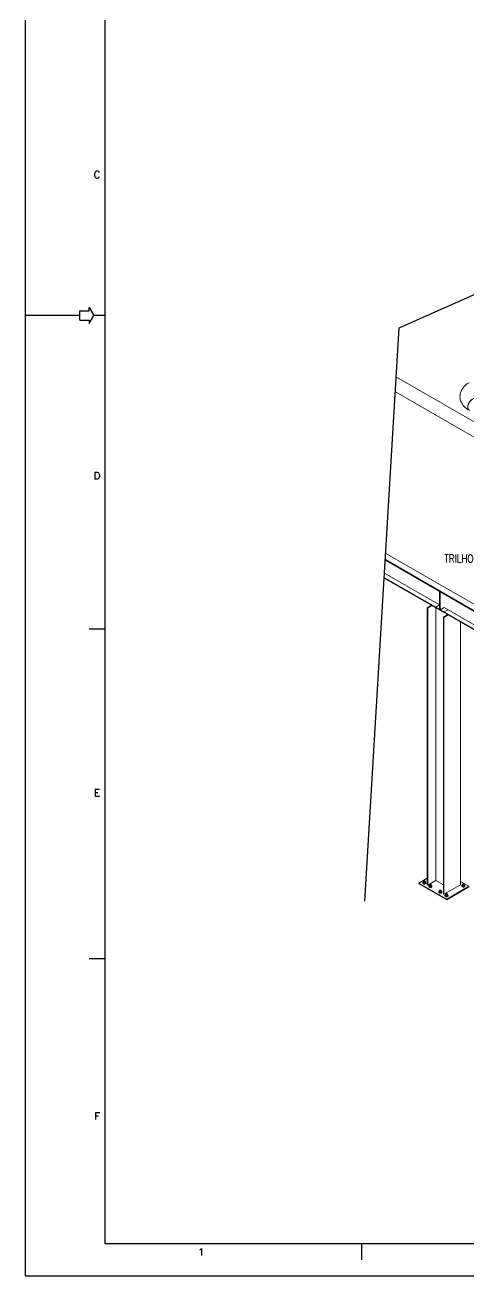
# Model space of a CAD drawing. Header units: millimetres. Extents: x -312439 to 477422, y -331570 to 212570.
# Drawn here: x 337892 to 344821, y 51395 to 70930 of the extents above; entities that cross this region are included whole.
import ezdxf

# ---------------------------------------------------------------- set-up
doc = ezdxf.new("R2010")
doc.units = ezdxf.units.MM
doc.layers.add('ARCONDTEXTO', color=4, linetype='Continuous')
doc.layers.add('FORMATO A1', color=1, linetype='Continuous')
doc.styles.add('ROMANS', font='romans.shx', dxfattribs={"height": 187.5})

# ---------------------------------------------------------------- blocks, each defined once
blk = doc.blocks.new('A$C2D342850')
at = {"layer": 'FORMATO A1', "color": 1, "linetype": 'Continuous'}
for p, q in [((0, 0), (0, -59400)), ((1706.7, -29251.8), (2006.7, -29251.8)), ((1706.7, -29548.3), (1706.7, -29251.8)), ((2006.7, -29151.8), (2150, -29400)), ((2006.7, -29251.8), (2006.7, -29151.8)), ((1706.7, -29400.1), (13.4, -29400.1)), ((1706.7, -29548.1), (2006.7, -29548.1)), ((2006.7, -29648.1), (2150, -29400)), ((2006.7, -29548.1), (2006.7, -29648.1)), ((2500, -29400.1), (2152.8, -29400.1)), ((2183.79, -34293.44), (2183.79, -34510)), ((2500, -39200), (2000, -39200)), ((2194.1, -44193.44), (2194.1, -44410)), ((2194.1, -44193.44), (2328.16, -44193.44)), ((2194.1, -44296.56), (2276.6, -44296.56)), ((2194.1, -44410), (2328.16, -44410)), ((2500, -49500), (2000, -49500)), ((2199.27, -54293.44), (2199.27, -54510)), ((2199.27, -54293.44), (2333.33, -54293.44)), ((2199.27, -54396.56), (2281.77, -54396.56)), ((10500, -58400), (10500, -58900)), ((0, -59400), (84100, -59400))]:
    blk.add_line(p, q, dxfattribs=at)
at = {"layer": 'FORMATO A1', "color": 2, "linetype": 'Continuous'}
for p, q in [((2500, -58400), (2500, -1000)), ((83100, -58400), (2500, -58400))]:
    blk.add_line(p, q, dxfattribs=at)
at = {"layer": 'FORMATO A1', "color": 1, "linetype": 'Continuous'}
for points in [[(2328.17, -24945), (2317.85, -24924.37), (2297.23, -24903.75), (2276.6, -24893.44), (2235.35, -24893.44), (2214.73, -24903.75), (2194.1, -24924.37), (2183.79, -24945), (2173.48, -24975.94), (2173.48, -25027.5), (2183.79, -25058.44), (2194.1, -25079.06), (2214.73, -25099.69), (2235.35, -25110), (2276.6, -25110), (2297.23, -25099.69), (2317.85, -25079.06), (2328.17, -25058.44)], [(2183.79, -34293.44), (2255.98, -34293.44), (2286.92, -34303.75), (2307.54, -34324.37), (2317.85, -34345), (2328.17, -34375.94), (2328.17, -34427.5), (2317.85, -34458.44), (2307.54, -34479.06), (2286.92, -34499.69), (2255.98, -34510), (2183.79, -34510)], [(5458.74, -58584.69), (5479.36, -58574.37), (5510.3, -58543.44), (5510.3, -58760)]]:
    blk.add_lwpolyline(points, dxfattribs=at)

msp = doc.modelspace()

# ---------------------------------------------------------------- linework, layer by layer
for p, q in [((343734.247, 66200.589, -9601.866), (353761.681, 70664.886, -9601.866)), ((343196.695, 57246.04, -9601.866), (343734.247, 66200.589, -9601.866))]:
    msp.add_line(p, q)
at = {"color": 0, "linetype": 'Continuous', "lineweight": 0, "extrusion": (-5.55112e-17, 0.816497, 0.57735)}
for p, q in [((343688.168, 65433.004), (345564.941, 64349.449)), ((343674.357, 65202.936), (345824.881, 63961.33)), ((343516.461, 62572.714), (346662.598, 60756.291)), ((346662.598, 60766.292), (343517.042, 62582.38)), ((346662.598, 60866.305), (343522.844, 62679.043)), ((343504.275, 62369.723), (344363.009, 61873.933)), ((343499.633, 62292.393), (346662.598, 60466.254)), ((343500.214, 62302.059), (346662.598, 60476.256)), ((344302.379, 62118.964), (344302.379, 62128.965)), ((344363.009, 61803.924), (344363.009, 62083.959)), ((344371.67, 62078.959), (344371.67, 61798.923)), ((344432.3, 62053.956), (344432.3, 62043.954)), ((344235.346, 61867.629), (344170.141, 61829.982)), ((344170.141, 61829.982), (344178.802, 61824.982)), ((344170.141, 57504.513), (344170.141, 61829.982)), ((344178.802, 61824.982), (344244.008, 61862.628)), ((344178.802, 57499.512), (344178.802, 61824.982)), ((344302.379, 61838.928), (344363.009, 61873.933)), ((344302.379, 61828.927), (344302.379, 61838.928)), ((344304.392, 57572.021), (344304.392, 61827.765)), ((344371.67, 61798.923), (344432.3, 61833.928)), ((344432.3, 61833.928), (346593.307, 60586.27)), ((344432.3, 61763.919), (344492.929, 61798.923)), ((344432.3, 61763.919), (344432.3, 61753.918)), ((344486.525, 61722.61), (344421.32, 61684.964)), ((344421.32, 57359.494), (344421.32, 61684.964)), ((344421.32, 61684.964), (344429.981, 61679.963)), ((344429.981, 61679.963), (344495.187, 61717.61)), ((344429.981, 57354.494), (344429.981, 61679.963)), ((344689.822, 57504.513), (344689.822, 61605.237)), ((344170.141, 57604.525), (344040.221, 57529.516)), ((344040.221, 57529.516), (344473.288, 57279.484)), ((344040.221, 57519.515), (344040.221, 57529.516)), ((344473.288, 57269.483), (344040.221, 57519.515)), ((344100.695, 57533.273), (344100.695, 57542.103)), ((344107.194, 57519.27), (344107.194, 57528.1)), ((344111.341, 57539.937), (344111.341, 57559.195)), ((344131.449, 57515.518), (344131.449, 57524.347)), ((344138.559, 57539.937), (344138.559, 57559.195)), ((344149.205, 57525.769), (344149.205, 57534.599)), ((344178.802, 57499.512), (344170.141, 57504.513)), ((344304.392, 57572.021), (344178.802, 57499.512)), ((344195.116, 57478.759), (344195.116, 57487.589)), ((344201.616, 57464.756), (344201.616, 57473.585)), ((344205.763, 57504.681), (344205.763, 57485.423)), ((344225.87, 57461.003), (344225.87, 57469.833)), ((344232.98, 57504.681), (344232.98, 57485.423)), ((344243.626, 57471.255), (344243.626, 57480.085)), ((344421.32, 57504.513), (344304.392, 57572.021)), ((344689.822, 57504.513), (344429.981, 57354.494)), ((344473.288, 57279.484), (344819.742, 57479.509)), ((344819.742, 57469.508), (344473.288, 57269.483)), ((344819.742, 57479.509), (344689.822, 57554.519)), ((344710.758, 57486.428), (344710.758, 57495.258)), ((344717.257, 57472.425), (344717.257, 57481.254)), ((344721.404, 57493.092), (344721.404, 57512.35)), ((344741.512, 57468.672), (344741.512, 57477.502)), ((344748.621, 57493.092), (344748.621, 57512.35)), ((344759.268, 57478.924), (344759.268, 57487.754)), ((344819.742, 57469.508), (344819.742, 57479.509)), ((344351.874, 57388.255), (344351.874, 57397.085)), ((344358.374, 57374.251), (344358.374, 57383.081)), ((344362.521, 57394.918), (344362.521, 57414.176)), ((344382.628, 57370.499), (344382.628, 57379.329)), ((344389.738, 57394.918), (344389.738, 57414.176)), ((344400.384, 57380.75), (344400.384, 57389.58)), ((344429.981, 57354.494), (344421.32, 57359.494)), ((344446.296, 57333.741), (344446.296, 57342.571)), ((344452.795, 57319.737), (344452.795, 57328.567)), ((344456.942, 57359.662), (344456.942, 57340.404)), ((344473.288, 57269.483), (344473.288, 57279.484)), ((344477.05, 57315.985), (344477.05, 57324.815)), ((344484.159, 57359.662), (344484.159, 57340.404)), ((344494.805, 57326.236), (344494.805, 57335.066))]:
    msp.add_line(p, q, dxfattribs=at)
at = {"color": 0, "linetype": 'Continuous', "lineweight": 0}
for centre, major_axis, start_param, end_param in [((344874.514, 65002.556), (51.538, 89.266), 0.772646665, 3.275550474), ((344875.443, 65003.086), (51.538, 89.266), 0, 3.141592654), ((344124.95, 57539.937), (-21.746, 0), 5.497787144, 6.544984695), ((344124.95, 57539.937), (-21.746, 0), 0.261799388, 1.308996939), ((344124.95, 57539.937), (-21.746, 0), 5.388534684, 5.497787144), ((344124.95, 57539.937), (13.609, 0), 3.141592654, 6.283185307), ((344124.95, 57539.937), (-21.746, 0), 1.308996939, 2.35619449), ((344124.95, 57539.937), (-21.746, 0), 3.403392041, 4.036243277), ((344124.95, 57539.937), (-21.746, 0), 2.35619449, 3.403392041), ((344219.371, 57485.423), (-21.746, 0), 5.497787144, 6.544984695), ((344219.371, 57485.423), (-21.746, 0), 0.261799388, 1.308996939), ((344219.371, 57485.423), (-21.746, 0), 5.388534684, 5.497787144), ((344219.371, 57485.423), (-13.609, 0), 0, 2.35619449), ((344219.371, 57485.423), (-21.746, 0), 1.308996939, 2.35619449), ((344219.371, 57485.423), (-13.609, 0), 2.35619449, 3.141592654), ((344219.371, 57485.423), (-21.746, 0), 3.403392041, 4.036243277), ((344219.371, 57485.423), (-21.746, 0), 2.35619449, 3.403392041), ((344735.013, 57493.092), (21.746, 0), 2.35619449, 3.403392041), ((344735.013, 57493.092), (21.746, 0), 3.403392041, 4.450589593), ((344735.013, 57493.092), (21.746, 0), 2.24694203, 2.35619449), ((344735.013, 57493.092), (-13.609, 0), 0, 2.35619449), ((344735.013, 57493.092), (21.746, 0), 4.450589593, 5.497787144), ((344735.013, 57493.092), (-13.609, 0), 2.35619449, 3.141592654), ((344735.013, 57493.092), (21.746, 0), 0.261799388, 0.894650623), ((344735.013, 57493.092), (21.746, 0), 5.497787144, 6.544984695), ((344376.129, 57394.918), (-21.746, 0), 5.497787144, 6.544984695), ((344376.129, 57394.918), (-21.746, 0), 0.261799388, 1.308996939), ((344376.129, 57394.918), (-21.746, 0), 5.388534684, 5.497787144), ((344376.129, 57394.918), (13.609, 0), 3.141592654, 6.283185307), ((344376.129, 57394.918), (-21.746, 0), 1.308996939, 2.35619449), ((344376.129, 57394.918), (-21.746, 0), 3.403392041, 4.036243277), ((344376.129, 57394.918), (-21.746, 0), 2.35619449, 3.403392041), ((344470.55, 57340.404), (-21.746, 0), 5.497787144, 6.544984695), ((344470.55, 57340.404), (-21.746, 0), 0.261799388, 1.308996939), ((344470.55, 57340.404), (-21.746, 0), 5.388534684, 5.497787144), ((344470.55, 57340.404), (-13.609, 0), 0, 2.35619449), ((344470.55, 57340.404), (-21.746, 0), 1.308996939, 2.35619449), ((344470.55, 57340.404), (-13.609, 0), 2.35619449, 3.141592654), ((344470.55, 57340.404), (-21.746, 0), 3.403392041, 4.036243277), ((344470.55, 57340.404), (-21.746, 0), 2.35619449, 3.403392041)]:
    msp.add_ellipse(centre, major_axis=major_axis, ratio=0.577350269, start_param=start_param, end_param=end_param, dxfattribs=at)
for centre, major_axis in [((344124.95, 57559.195), (-13.609, 0)), ((344219.371, 57504.681), (-13.609, 0)), ((344735.013, 57512.35), (13.609, 0)), ((344376.129, 57414.176), (-13.609, 0)), ((344470.55, 57359.662), (-13.609, 0))]:
    msp.add_ellipse(centre, major_axis=major_axis, ratio=0.577350269, dxfattribs=at)
msp.add_open_spline([(344822.976, 65344.304), (344791.983, 65326.41), (344763.825, 65304.637), (344717.42, 65252.055), (344698.961, 65221.072), (344681.29, 65159.422), (344678.952, 65130.438), (344686.032, 65075.461), (344694.849, 65049.608), (344721.904, 64999.639), (344741.223, 64976.341), (344781.452, 64939.934), (344801.516, 64925.68), (344822.976, 64913.29)], degree=3, knots=[1.570796327, 1.570796327, 1.570796327, 1.570796327, 1.884955592, 1.884955592, 2.192191101, 2.192191101, 2.430413413, 2.430413413, 2.659171443, 2.659171443, 2.924062573, 2.924062573, 3.141592654, 3.141592654, 3.141592654, 3.141592654], dxfattribs=at)
for points, weights in [([(344109.573, 57548.815), (344105.453, 57546.436), (344100.695, 57542.103)], [1, 1.03795484931, 1]), ([(344100.695, 57542.103), (344102.437, 57539.937), (344103.945, 57536.687)], [1, 1.0379548493, 1]), ([(344103.945, 57524.686), (344102.437, 57527.935), (344100.695, 57533.273)], [1, 1.0379548493, 1]), ([(344103.945, 57536.687), (344105.453, 57533.438), (344107.194, 57528.1)], [1, 1.0379548493, 1]), ([(344107.194, 57519.27), (344105.453, 57521.436), (344103.945, 57524.686)], [1, 1.03795484931, 1]), ([(344107.194, 57528.1), (344113.693, 57528.68), (344119.322, 57527.809)], [1, 1.0379548493, 1]), ([(344119.322, 57515.808), (344113.693, 57516.678), (344107.194, 57519.27)], [1, 1.0379548493, 1]), ([(344111.341, 57549.768), (344110.454, 57549.323), (344109.573, 57548.815)], [1.01249115378, 1.00788270894, 1]), ([(344119.322, 57527.809), (344124.95, 57526.939), (344131.449, 57524.347)], [1, 1.0379548493, 1]), ([(344131.449, 57515.518), (344124.95, 57514.937), (344119.322, 57515.808)], [1, 1.03795484931, 1]), ([(344131.449, 57524.347), (344136.207, 57528.68), (344140.327, 57531.059)], [1, 1.03795484931, 1]), ([(344140.327, 57519.057), (344136.207, 57516.678), (344131.449, 57515.518)], [1, 1.03795484931, 1]), ([(344142.706, 57548.602), (344140.553, 57549.46), (344138.559, 57550.115)], [1, 1.01226104367, 1.01660040172]), ([(344140.327, 57531.059), (344144.447, 57533.438), (344149.205, 57534.599)], [1, 1.03795484931, 1]), ([(344149.205, 57525.769), (344144.447, 57521.436), (344140.327, 57519.057)], [1, 1.03795484931, 1]), ([(344145.955, 57543.186), (344144.447, 57546.436), (344142.706, 57548.602)], [1, 1.0379548493, 1]), ([(344149.205, 57534.599), (344147.464, 57539.937), (344145.955, 57543.186)], [1, 1.0379548493, 1]), ([(344195.116, 57487.589), (344199.874, 57491.922), (344203.994, 57494.301)], [1, 1.03795484931, 1]), ([(344198.366, 57482.173), (344196.858, 57485.423), (344195.116, 57487.589)], [1, 1.0379548493, 1]), ([(344195.116, 57478.759), (344196.858, 57473.421), (344198.366, 57470.172)], [1, 1.03795484931, 1]), ([(344201.616, 57473.585), (344199.874, 57478.924), (344198.366, 57482.173)], [1, 1.0379548493, 1]), ([(344198.366, 57470.172), (344199.874, 57466.922), (344201.616, 57464.756)], [1, 1.0379548493, 1]), ([(344213.743, 57473.295), (344208.115, 57474.166), (344201.616, 57473.585)], [1, 1.0379548493, 1]), ([(344201.616, 57464.756), (344208.115, 57462.164), (344213.743, 57461.294)], [1, 1.03795484931, 1]), ([(344203.994, 57494.301), (344204.876, 57494.809), (344205.763, 57495.254)], [1, 1.00788270894, 1.01249115378]), ([(344225.87, 57469.833), (344219.371, 57472.425), (344213.743, 57473.295)], [1, 1.0379548493, 1]), ([(344213.743, 57461.294), (344219.371, 57460.423), (344225.87, 57461.003)], [1, 1.0379548493, 1]), ([(344234.748, 57476.545), (344230.628, 57474.166), (344225.87, 57469.833)], [1, 1.03795484931, 1]), ([(344225.87, 57461.003), (344230.628, 57462.164), (344234.748, 57464.543)], [1, 1.03795484931, 1]), ([(344232.98, 57495.601), (344234.974, 57494.946), (344237.127, 57494.088)], [1.01660040172, 1.01226104367, 1]), ([(344243.626, 57480.085), (344238.868, 57478.924), (344234.748, 57476.545)], [1, 1.03795484931, 1]), ([(344234.748, 57464.543), (344238.868, 57466.922), (344243.626, 57471.255)], [1, 1.03795484931, 1]), ([(344237.127, 57494.088), (344238.868, 57491.922), (344240.377, 57488.672)], [1, 1.0379548493, 1]), ([(344240.377, 57488.672), (344241.885, 57485.423), (344243.626, 57480.085)], [1, 1.03795484931, 1]), ([(344719.636, 57501.97), (344715.516, 57499.591), (344710.758, 57495.258)], [1, 1.03795484931, 1]), ([(344710.758, 57495.258), (344712.499, 57493.092), (344714.007, 57489.842)], [1, 1.0379548493, 1]), ([(344714.007, 57477.841), (344712.499, 57481.09), (344710.758, 57486.428)], [1, 1.0379548493, 1]), ([(344714.007, 57489.842), (344715.516, 57486.593), (344717.257, 57481.254)], [1, 1.0379548493, 1]), ([(344717.257, 57472.425), (344715.516, 57474.591), (344714.007, 57477.841)], [1, 1.0379548493, 1]), ([(344717.257, 57481.254), (344723.756, 57481.835), (344729.384, 57480.964)], [1, 1.0379548493, 1]), ([(344729.384, 57468.963), (344723.756, 57469.833), (344717.257, 57472.425)], [1, 1.0379548493, 1]), ([(344721.404, 57502.923), (344720.517, 57502.478), (344719.636, 57501.97)], [1.01249115378, 1.00788270894, 1]), ([(344729.384, 57480.964), (344735.013, 57480.094), (344741.512, 57477.502)], [1, 1.03795484931, 1]), ([(344741.512, 57468.672), (344735.013, 57468.092), (344729.384, 57468.963)], [1, 1.0379548493, 1]), ([(344741.512, 57477.502), (344746.269, 57481.835), (344750.39, 57484.214)], [1, 1.03795484931, 1]), ([(344750.39, 57472.212), (344746.269, 57469.833), (344741.512, 57468.672)], [1, 1.03795484931, 1]), ([(344752.768, 57501.757), (344750.616, 57502.615), (344748.621, 57503.27)], [1, 1.01226104367, 1.01660040172]), ([(344750.39, 57484.214), (344754.51, 57486.593), (344759.268, 57487.754)], [1, 1.03795484931, 1]), ([(344759.268, 57478.924), (344754.51, 57474.591), (344750.39, 57472.212)], [1, 1.03795484931, 1]), ([(344756.018, 57496.341), (344754.51, 57499.591), (344752.768, 57501.757)], [1, 1.0379548493, 1]), ([(344759.268, 57487.754), (344757.526, 57493.092), (344756.018, 57496.341)], [1, 1.0379548493, 1]), ([(344360.752, 57403.796), (344356.632, 57401.417), (344351.874, 57397.085)], [1, 1.03795484931, 1]), ([(344351.874, 57397.085), (344353.616, 57394.918), (344355.124, 57391.669)], [1, 1.0379548493, 1]), ([(344355.124, 57379.667), (344353.616, 57382.917), (344351.874, 57388.255)], [1, 1.0379548493, 1]), ([(344355.124, 57391.669), (344356.632, 57388.419), (344358.374, 57383.081)], [1, 1.0379548493, 1]), ([(344358.374, 57374.251), (344356.632, 57376.418), (344355.124, 57379.667)], [1, 1.03795484931, 1]), ([(344358.374, 57383.081), (344364.873, 57383.662), (344370.501, 57382.791)], [1, 1.0379548493, 1]), ([(344370.501, 57370.789), (344364.873, 57371.66), (344358.374, 57374.251)], [1, 1.0379548493, 1]), ([(344362.521, 57404.75), (344361.634, 57404.305), (344360.752, 57403.796)], [1.01249115378, 1.00788270894, 1]), ([(344370.501, 57382.791), (344376.129, 57381.92), (344382.628, 57379.329)], [1, 1.0379548493, 1]), ([(344382.628, 57370.499), (344376.129, 57369.919), (344370.501, 57370.789)], [1, 1.03795484931, 1]), ([(344382.628, 57379.329), (344387.386, 57383.662), (344391.506, 57386.04)], [1, 1.03795484931, 1]), ([(344391.506, 57374.039), (344387.386, 57371.66), (344382.628, 57370.499)], [1, 1.03795484931, 1]), ([(344393.885, 57403.584), (344391.732, 57404.442), (344389.738, 57405.096)], [1, 1.01226104367, 1.01660040172]), ([(344391.506, 57386.04), (344395.627, 57388.419), (344400.384, 57389.58)], [1, 1.03795484931, 1]), ([(344400.384, 57380.75), (344395.627, 57376.418), (344391.506, 57374.039)], [1, 1.03795484931, 1]), ([(344397.135, 57398.168), (344395.627, 57401.417), (344393.885, 57403.584)], [1, 1.0379548493, 1]), ([(344400.384, 57389.58), (344398.643, 57394.918), (344397.135, 57398.168)], [1, 1.0379548493, 1]), ([(344446.296, 57342.571), (344451.053, 57346.903), (344455.174, 57349.282)], [1, 1.03795484931, 1]), ([(344449.545, 57337.155), (344448.037, 57340.404), (344446.296, 57342.571)], [1, 1.0379548493, 1]), ([(344446.296, 57333.741), (344448.037, 57328.403), (344449.545, 57325.153)], [1, 1.03795484931, 1]), ([(344452.795, 57328.567), (344451.053, 57333.905), (344449.545, 57337.155)], [1, 1.0379548493, 1]), ([(344449.545, 57325.153), (344451.053, 57321.904), (344452.795, 57319.737)], [1, 1.0379548493, 1]), ([(344464.922, 57328.277), (344459.294, 57329.148), (344452.795, 57328.567)], [1, 1.0379548493, 1]), ([(344452.795, 57319.737), (344459.294, 57317.146), (344464.922, 57316.275)], [1, 1.03795484931, 1]), ([(344455.174, 57349.282), (344456.055, 57349.791), (344456.942, 57350.236)], [1, 1.00788270894, 1.01249115378]), ([(344477.05, 57324.815), (344470.55, 57327.406), (344464.922, 57328.277)], [1, 1.0379548493, 1]), ([(344464.922, 57316.275), (344470.55, 57315.405), (344477.05, 57315.985)], [1, 1.0379548493, 1]), ([(344485.927, 57331.526), (344481.807, 57329.148), (344477.05, 57324.815)], [1, 1.03795484931, 1]), ([(344477.05, 57315.985), (344481.807, 57317.146), (344485.927, 57319.525)], [1, 1.03795484931, 1]), ([(344484.159, 57350.582), (344486.153, 57349.928), (344488.306, 57349.07)], [1.01660040172, 1.01226104367, 1]), ([(344494.805, 57335.066), (344490.048, 57333.905), (344485.927, 57331.526)], [1, 1.03795484931, 1]), ([(344485.927, 57319.525), (344490.048, 57321.904), (344494.805, 57326.236)], [1, 1.03795484931, 1]), ([(344488.306, 57349.07), (344490.048, 57346.903), (344491.556, 57343.654)], [1, 1.0379548493, 1]), ([(344491.556, 57343.654), (344493.064, 57340.404), (344494.805, 57335.066)], [1, 1.03795484931, 1])]:
    msp.add_rational_spline(points, weights, degree=2, dxfattribs=at)
at = {"layer": 'FORMATO A1', "color": 2, "linetype": 'Continuous'}
msp.add_line((379442.032, 51894.65, 0), (339142.032, 51894.65, 0), dxfattribs=at)
at = {"layer": 'FORMATO A1', "color": 1, "linetype": 'Continuous'}
msp.add_line((337892.032, 51394.65, 0), (379942.032, 51394.65, 0), dxfattribs=at)

# ---------------------------------------------------------------- block references
at = {"layer": 'FORMATO A1', "xscale": 0.5, "yscale": 0.5, "zscale": 0.5}
msp.add_blockref('A$C2D342850', (337892.032, 81094.65, 0), dxfattribs=at)

# ---------------------------------------------------------------- texts
at = {"layer": 'ARCONDTEXTO', "linetype": 'Continuous', "lineweight": -3, "style": 'ROMANS', "width": 0.8}
msp.add_text('TRILHO PARA TALHA', height=125, dxfattribs=at).set_placement((344438.19, 62534.383, -19203.731))

doc.saveas('drawing.dxf')
